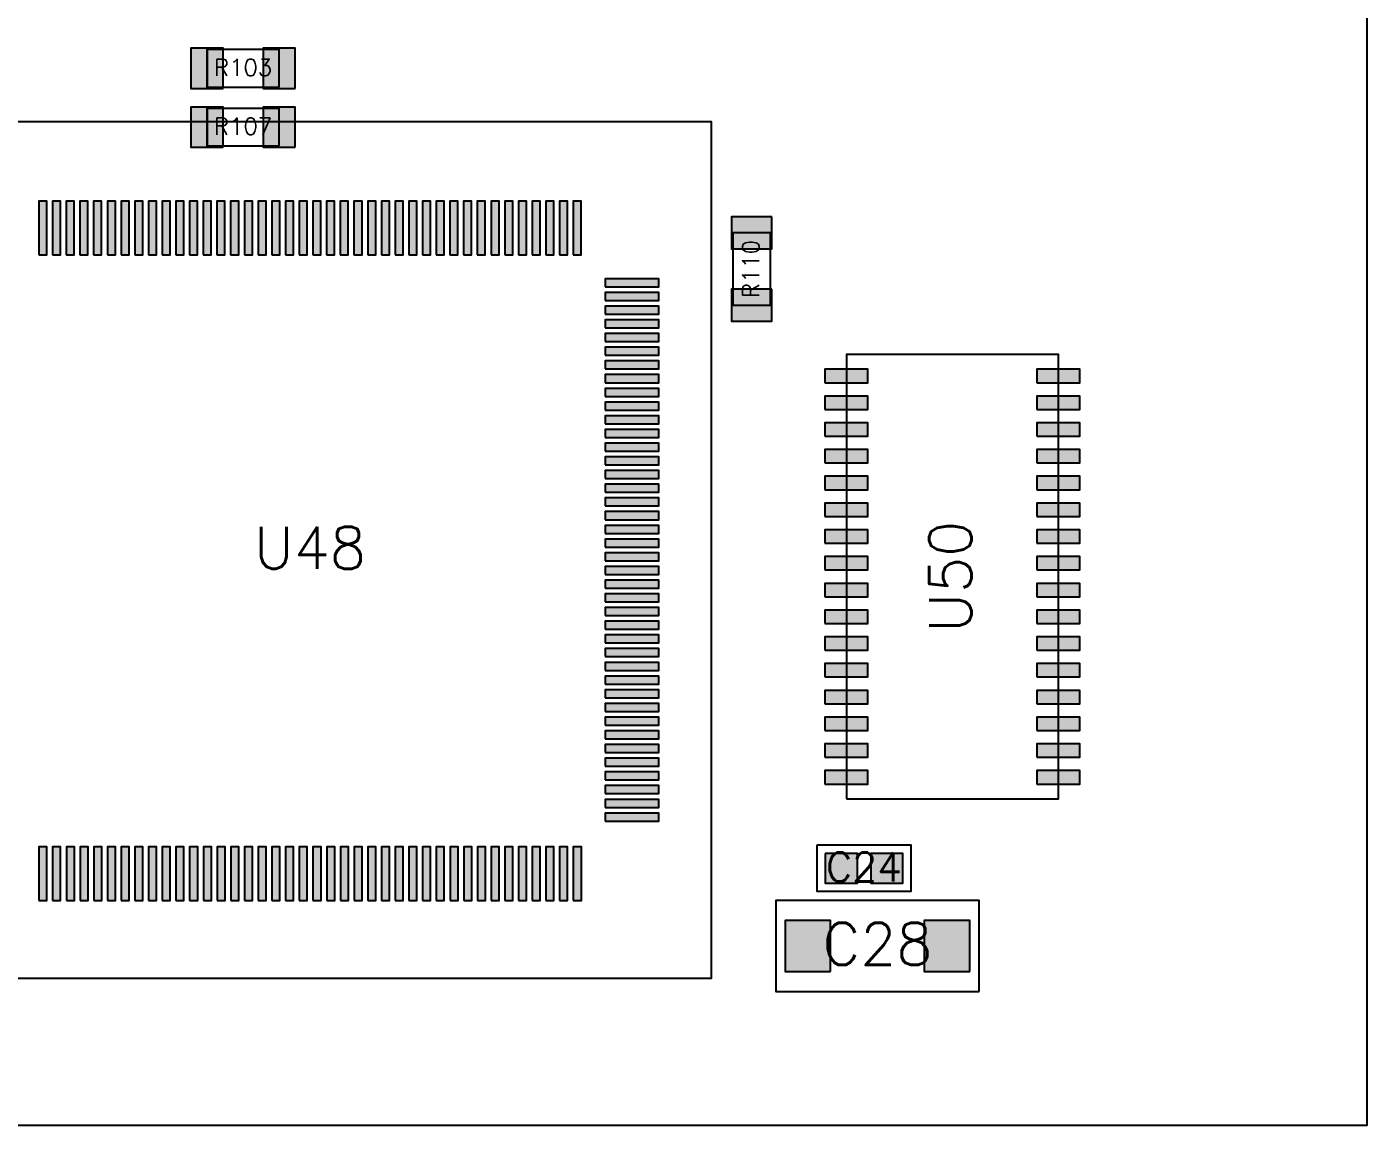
# Model space of a CAD drawing. Header units: millimetres. Extents: x 0 to 245, y 0 to 220.
# Drawn here: x 181.5 to 245.1, y 0 to 52.1 of the extents above; entities that cross this region are included whole.
import ezdxf

# ---------------------------------------------------------------- set-up
doc = ezdxf.new("R2010")
doc.units = ezdxf.units.MM
for name, color, linetype in [('Board', 255, 'Continuous'), ('PcbOutLine', 255, 'Continuous'), ('T_SMDOutline_InBom', 5, 'Continuous'), ('T_SMDText_InBom', 8, 'Continuous'), ('Top-InBomParts-SMD-0', 10, 'Continuous'), ('Top-InBomSMDPins-all', 5, 'Continuous'), ('Top-InBomSMDPinsPad-all', 5, 'Continuous')]:
    doc.layers.add(name, color=color, linetype=linetype)
doc.styles.get("Standard").update_dxf_attribs({"font": 'txt', "bigfont": 'gbcbig.shx'})

msp = doc.modelspace()

# ---------------------------------------------------------------- hatches: boundary and pattern name
at = {"layer": 'Top-InBomSMDPinsPad-all'}
for points in [[(190.8175, 49.2125), (190.8175, 51.1175), (189.2935, 51.1175), (189.2935, 49.2125), (190.8175, 49.2125)], [(194.2462, 49.2125), (194.2462, 51.1175), (192.7222, 51.1175), (192.7222, 49.2125), (194.2462, 49.2125)], [(190.8175, 46.4185), (190.8175, 48.3235), (189.2935, 48.3235), (189.2935, 46.4185), (190.8175, 46.4185)], [(194.2462, 46.4185), (194.2462, 48.3235), (192.7222, 48.3235), (192.7222, 46.4185), (194.2462, 46.4185)], [(182.0751, 41.3154), (182.4561, 41.3154), (182.4561, 43.8554), (182.0751, 43.8554), (182.0751, 41.3154)], [(182.7253, 41.3154), (183.1063, 41.3154), (183.1063, 43.8554), (182.7253, 43.8554), (182.7253, 41.3154)], [(183.3756, 41.3154), (183.7566, 41.3154), (183.7566, 43.8554), (183.3756, 43.8554), (183.3756, 41.3154)], [(184.0258, 41.3154), (184.4068, 41.3154), (184.4068, 43.8554), (184.0258, 43.8554), (184.0258, 41.3154)], [(184.676, 41.3154), (185.057, 41.3154), (185.057, 43.8554), (184.676, 43.8554), (184.676, 41.3154)], [(185.3263, 41.3154), (185.7073, 41.3154), (185.7073, 43.8554), (185.3263, 43.8554), (185.3263, 41.3154)], [(185.9765, 41.3154), (186.3575, 41.3154), (186.3575, 43.8554), (185.9765, 43.8554), (185.9765, 41.3154)], [(186.6268, 41.3154), (187.0078, 41.3154), (187.0078, 43.8554), (186.6268, 43.8554), (186.6268, 41.3154)], [(187.277, 41.3154), (187.658, 41.3154), (187.658, 43.8554), (187.277, 43.8554), (187.277, 41.3154)], [(187.9272, 41.3154), (188.3082, 41.3154), (188.3082, 43.8554), (187.9272, 43.8554), (187.9272, 41.3154)], [(188.5775, 41.3154), (188.9585, 41.3154), (188.9585, 43.8554), (188.5775, 43.8554), (188.5775, 41.3154)], [(189.2277, 41.3154), (189.6087, 41.3154), (189.6087, 43.8554), (189.2277, 43.8554), (189.2277, 41.3154)], [(189.878, 41.3154), (190.259, 41.3154), (190.259, 43.8554), (189.878, 43.8554), (189.878, 41.3154)], [(190.5282, 41.3154), (190.9092, 41.3154), (190.9092, 43.8554), (190.5282, 43.8554), (190.5282, 41.3154)], [(191.1784, 41.3154), (191.5594, 41.3154), (191.5594, 43.8554), (191.1784, 43.8554), (191.1784, 41.3154)], [(191.8287, 41.3154), (192.2097, 41.3154), (192.2097, 43.8554), (191.8287, 43.8554), (191.8287, 41.3154)], [(192.4789, 41.3154), (192.8599, 41.3154), (192.8599, 43.8554), (192.4789, 43.8554), (192.4789, 41.3154)], [(193.1292, 41.3154), (193.5102, 41.3154), (193.5102, 43.8554), (193.1292, 43.8554), (193.1292, 41.3154)], [(193.7794, 41.3154), (194.1604, 41.3154), (194.1604, 43.8554), (193.7794, 43.8554), (193.7794, 41.3154)], [(194.4296, 41.3154), (194.8106, 41.3154), (194.8106, 43.8554), (194.4296, 43.8554), (194.4296, 41.3154)], [(195.0794, 41.3154), (195.4604, 41.3154), (195.4604, 43.8554), (195.0794, 43.8554), (195.0794, 41.3154)], [(195.7296, 41.3154), (196.1106, 41.3154), (196.1106, 43.8554), (195.7296, 43.8554), (195.7296, 41.3154)], [(196.3798, 41.3154), (196.7608, 41.3154), (196.7608, 43.8554), (196.3798, 43.8554), (196.3798, 41.3154)], [(197.0301, 41.3154), (197.4111, 41.3154), (197.4111, 43.8554), (197.0301, 43.8554), (197.0301, 41.3154)], [(197.6803, 41.3154), (198.0613, 41.3154), (198.0613, 43.8554), (197.6803, 43.8554), (197.6803, 41.3154)], [(198.3306, 41.3154), (198.7116, 41.3154), (198.7116, 43.8554), (198.3306, 43.8554), (198.3306, 41.3154)], [(198.9808, 41.3154), (199.3618, 41.3154), (199.3618, 43.8554), (198.9808, 43.8554), (198.9808, 41.3154)], [(199.631, 41.3154), (200.012, 41.3154), (200.012, 43.8554), (199.631, 43.8554), (199.631, 41.3154)], [(200.2813, 41.3154), (200.6623, 41.3154), (200.6623, 43.8554), (200.2813, 43.8554), (200.2813, 41.3154)], [(200.9315, 41.3154), (201.3125, 41.3154), (201.3125, 43.8554), (200.9315, 43.8554), (200.9315, 41.3154)], [(201.5818, 41.3154), (201.9628, 41.3154), (201.9628, 43.8554), (201.5818, 43.8554), (201.5818, 41.3154)], [(202.232, 41.3154), (202.613, 41.3154), (202.613, 43.8554), (202.232, 43.8554), (202.232, 41.3154)], [(202.8822, 41.3154), (203.2632, 41.3154), (203.2632, 43.8554), (202.8822, 43.8554), (202.8822, 41.3154)], [(203.5325, 41.3154), (203.9135, 41.3154), (203.9135, 43.8554), (203.5325, 43.8554), (203.5325, 41.3154)], [(204.1827, 41.3154), (204.5637, 41.3154), (204.5637, 43.8554), (204.1827, 43.8554), (204.1827, 41.3154)], [(204.833, 41.3154), (205.214, 41.3154), (205.214, 43.8554), (204.833, 43.8554), (204.833, 41.3154)], [(205.4832, 41.3154), (205.8642, 41.3154), (205.8642, 43.8554), (205.4832, 43.8554), (205.4832, 41.3154)], [(206.1334, 41.3154), (206.5144, 41.3154), (206.5144, 43.8554), (206.1334, 43.8554), (206.1334, 41.3154)], [(206.7837, 41.3154), (207.1647, 41.3154), (207.1647, 43.8554), (206.7837, 43.8554), (206.7837, 41.3154)], [(207.4339, 41.3154), (207.8149, 41.3154), (207.8149, 43.8554), (207.4339, 43.8554), (207.4339, 41.3154)], [(216.8525, 43.1162), (214.9475, 43.1162), (214.9475, 41.5922), (216.8525, 41.5922), (216.8525, 43.1162)], [(208.9554, 39.7939), (211.4954, 39.7939), (211.4954, 40.1749), (208.9554, 40.1749), (208.9554, 39.7939)], [(208.9554, 39.1437), (211.4954, 39.1437), (211.4954, 39.5247), (208.9554, 39.5247), (208.9554, 39.1437)], [(216.8525, 39.6875), (214.9475, 39.6875), (214.9475, 38.1635), (216.8525, 38.1635), (216.8525, 39.6875)], [(208.9554, 38.4934), (211.4954, 38.4934), (211.4954, 38.8744), (208.9554, 38.8744), (208.9554, 38.4934)], [(208.9554, 37.8432), (211.4954, 37.8432), (211.4954, 38.2242), (208.9554, 38.2242), (208.9554, 37.8432)], [(208.9554, 37.193), (211.4954, 37.193), (211.4954, 37.574), (208.9554, 37.574), (208.9554, 37.193)], [(208.9554, 36.5427), (211.4954, 36.5427), (211.4954, 36.9237), (208.9554, 36.9237), (208.9554, 36.5427)], [(208.9554, 35.8925), (211.4954, 35.8925), (211.4954, 36.2735), (208.9554, 36.2735), (208.9554, 35.8925)], [(208.9554, 35.2422), (211.4954, 35.2422), (211.4954, 35.6232), (208.9554, 35.6232), (208.9554, 35.2422)], [(219.3801, 35.2422), (221.4121, 35.2422), (221.4121, 35.8772), (219.3801, 35.8772), (219.3801, 35.2422)], [(229.4379, 35.2422), (231.4699, 35.2422), (231.4699, 35.8772), (229.4379, 35.8772), (229.4379, 35.2422)], [(208.9554, 34.592), (211.4954, 34.592), (211.4954, 34.973), (208.9554, 34.973), (208.9554, 34.592)], [(219.3801, 33.9722), (221.4121, 33.9722), (221.4121, 34.6072), (219.3801, 34.6072), (219.3801, 33.9722)], [(229.4379, 33.9722), (231.4699, 33.9722), (231.4699, 34.6072), (229.4379, 34.6072), (229.4379, 33.9722)], [(208.9554, 33.9418), (211.4954, 33.9418), (211.4954, 34.3228), (208.9554, 34.3228), (208.9554, 33.9418)], [(208.9554, 33.2915), (211.4954, 33.2915), (211.4954, 33.6725), (208.9554, 33.6725), (208.9554, 33.2915)], [(219.3801, 32.7022), (221.4121, 32.7022), (221.4121, 33.3372), (219.3801, 33.3372), (219.3801, 32.7022)], [(229.4379, 32.7022), (231.4699, 32.7022), (231.4699, 33.3372), (229.4379, 33.3372), (229.4379, 32.7022)], [(208.9554, 32.6413), (211.4954, 32.6413), (211.4954, 33.0223), (208.9554, 33.0223), (208.9554, 32.6413)], [(208.9554, 31.991), (211.4954, 31.991), (211.4954, 32.372), (208.9554, 32.372), (208.9554, 31.991)], [(219.3801, 31.4322), (221.4121, 31.4322), (221.4121, 32.0672), (219.3801, 32.0672), (219.3801, 31.4322)], [(229.4379, 31.4322), (231.4699, 31.4322), (231.4699, 32.0672), (229.4379, 32.0672), (229.4379, 31.4322)], [(208.9554, 31.3408), (211.4954, 31.3408), (211.4954, 31.7218), (208.9554, 31.7218), (208.9554, 31.3408)], [(208.9554, 30.6906), (211.4954, 30.6906), (211.4954, 31.0716), (208.9554, 31.0716), (208.9554, 30.6906)], [(219.3801, 30.1622), (221.4121, 30.1622), (221.4121, 30.7972), (219.3801, 30.7972), (219.3801, 30.1622)], [(229.4379, 30.1622), (231.4699, 30.1622), (231.4699, 30.7972), (229.4379, 30.7972), (229.4379, 30.1622)], [(208.9554, 30.0403), (211.4954, 30.0403), (211.4954, 30.4213), (208.9554, 30.4213), (208.9554, 30.0403)], [(208.9554, 29.3901), (211.4954, 29.3901), (211.4954, 29.7711), (208.9554, 29.7711), (208.9554, 29.3901)], [(219.3801, 28.8922), (221.4121, 28.8922), (221.4121, 29.5272), (219.3801, 29.5272), (219.3801, 28.8922)], [(229.4379, 28.8922), (231.4699, 28.8922), (231.4699, 29.5272), (229.4379, 29.5272), (229.4379, 28.8922)], [(208.9554, 28.7398), (211.4954, 28.7398), (211.4954, 29.1208), (208.9554, 29.1208), (208.9554, 28.7398)], [(208.9554, 28.0896), (211.4954, 28.0896), (211.4954, 28.4706), (208.9554, 28.4706), (208.9554, 28.0896)], [(219.3801, 27.6222), (221.4121, 27.6222), (221.4121, 28.2572), (219.3801, 28.2572), (219.3801, 27.6222)], [(229.4379, 27.6222), (231.4699, 27.6222), (231.4699, 28.2572), (229.4379, 28.2572), (229.4379, 27.6222)], [(208.9554, 27.4394), (211.4954, 27.4394), (211.4954, 27.8204), (208.9554, 27.8204), (208.9554, 27.4394)], [(208.9554, 26.7896), (211.4954, 26.7896), (211.4954, 27.1706), (208.9554, 27.1706), (208.9554, 26.7896)], [(219.3801, 26.3522), (221.4121, 26.3522), (221.4121, 26.9872), (219.3801, 26.9872), (219.3801, 26.3522)], [(229.4379, 26.3522), (231.4699, 26.3522), (231.4699, 26.9872), (229.4379, 26.9872), (229.4379, 26.3522)], [(208.9554, 26.1394), (211.4954, 26.1394), (211.4954, 26.5204), (208.9554, 26.5204), (208.9554, 26.1394)], [(208.9554, 25.4892), (211.4954, 25.4892), (211.4954, 25.8702), (208.9554, 25.8702), (208.9554, 25.4892)], [(219.3801, 25.0828), (221.4121, 25.0828), (221.4121, 25.7178), (219.3801, 25.7178), (219.3801, 25.0828)], [(229.4379, 25.0828), (231.4699, 25.0828), (231.4699, 25.7178), (229.4379, 25.7178), (229.4379, 25.0828)], [(208.9554, 24.8389), (211.4954, 24.8389), (211.4954, 25.2199), (208.9554, 25.2199), (208.9554, 24.8389)], [(208.9554, 24.1887), (211.4954, 24.1887), (211.4954, 24.5697), (208.9554, 24.5697), (208.9554, 24.1887)], [(219.3801, 23.8128), (221.4121, 23.8128), (221.4121, 24.4478), (219.3801, 24.4478), (219.3801, 23.8128)], [(229.4379, 23.8128), (231.4699, 23.8128), (231.4699, 24.4478), (229.4379, 24.4478), (229.4379, 23.8128)], [(208.9554, 23.5384), (211.4954, 23.5384), (211.4954, 23.9194), (208.9554, 23.9194), (208.9554, 23.5384)], [(208.9554, 22.8882), (211.4954, 22.8882), (211.4954, 23.2692), (208.9554, 23.2692), (208.9554, 22.8882)], [(219.3801, 22.5428), (221.4121, 22.5428), (221.4121, 23.1778), (219.3801, 23.1778), (219.3801, 22.5428)], [(229.4379, 22.5428), (231.4699, 22.5428), (231.4699, 23.1778), (229.4379, 23.1778), (229.4379, 22.5428)], [(208.9554, 22.238), (211.4954, 22.238), (211.4954, 22.619), (208.9554, 22.619), (208.9554, 22.238)], [(208.9554, 21.5877), (211.4954, 21.5877), (211.4954, 21.9687), (208.9554, 21.9687), (208.9554, 21.5877)], [(219.3801, 21.2728), (221.4121, 21.2728), (221.4121, 21.9078), (219.3801, 21.9078), (219.3801, 21.2728)], [(229.4379, 21.2728), (231.4699, 21.2728), (231.4699, 21.9078), (229.4379, 21.9078), (229.4379, 21.2728)], [(208.9554, 20.9375), (211.4954, 20.9375), (211.4954, 21.3185), (208.9554, 21.3185), (208.9554, 20.9375)], [(208.9554, 20.2872), (211.4954, 20.2872), (211.4954, 20.6682), (208.9554, 20.6682), (208.9554, 20.2872)], [(219.3801, 20.0028), (221.4121, 20.0028), (221.4121, 20.6378), (219.3801, 20.6378), (219.3801, 20.0028)], [(229.4379, 20.0028), (231.4699, 20.0028), (231.4699, 20.6378), (229.4379, 20.6378), (229.4379, 20.0028)], [(208.9554, 19.637), (211.4954, 19.637), (211.4954, 20.018), (208.9554, 20.018), (208.9554, 19.637)], [(208.9554, 18.9868), (211.4954, 18.9868), (211.4954, 19.3678), (208.9554, 19.3678), (208.9554, 18.9868)], [(219.3801, 18.7328), (221.4121, 18.7328), (221.4121, 19.3678), (219.3801, 19.3678), (219.3801, 18.7328)], [(229.4379, 18.7328), (231.4699, 18.7328), (231.4699, 19.3678), (229.4379, 19.3678), (229.4379, 18.7328)], [(208.9554, 18.3365), (211.4954, 18.3365), (211.4954, 18.7175), (208.9554, 18.7175), (208.9554, 18.3365)], [(208.9554, 17.6863), (211.4954, 17.6863), (211.4954, 18.0673), (208.9554, 18.0673), (208.9554, 17.6863)], [(219.3801, 17.4628), (221.4121, 17.4628), (221.4121, 18.0978), (219.3801, 18.0978), (219.3801, 17.4628)], [(229.4379, 17.4628), (231.4699, 17.4628), (231.4699, 18.0978), (229.4379, 18.0978), (229.4379, 17.4628)], [(208.9554, 17.036), (211.4954, 17.036), (211.4954, 17.417), (208.9554, 17.417), (208.9554, 17.036)], [(208.9554, 16.3858), (211.4954, 16.3858), (211.4954, 16.7668), (208.9554, 16.7668), (208.9554, 16.3858)], [(219.3801, 16.1928), (221.4121, 16.1928), (221.4121, 16.8278), (219.3801, 16.8278), (219.3801, 16.1928)], [(229.4379, 16.1928), (231.4699, 16.1928), (231.4699, 16.8278), (229.4379, 16.8278), (229.4379, 16.1928)], [(208.9554, 15.7356), (211.4954, 15.7356), (211.4954, 16.1166), (208.9554, 16.1166), (208.9554, 15.7356)], [(208.9554, 15.0853), (211.4954, 15.0853), (211.4954, 15.4663), (208.9554, 15.4663), (208.9554, 15.0853)], [(208.9554, 14.4351), (211.4954, 14.4351), (211.4954, 14.8161), (208.9554, 14.8161), (208.9554, 14.4351)], [(182.0802, 10.6683), (182.4612, 10.6683), (182.4612, 13.2083), (182.0802, 13.2083), (182.0802, 10.6683)], [(182.7304, 10.6683), (183.1114, 10.6683), (183.1114, 13.2083), (182.7304, 13.2083), (182.7304, 10.6683)], [(183.3806, 10.6683), (183.7616, 10.6683), (183.7616, 13.2083), (183.3806, 13.2083), (183.3806, 10.6683)], [(184.0309, 10.6683), (184.4119, 10.6683), (184.4119, 13.2083), (184.0309, 13.2083), (184.0309, 10.6683)], [(184.6811, 10.6683), (185.0621, 10.6683), (185.0621, 13.2083), (184.6811, 13.2083), (184.6811, 10.6683)], [(185.3314, 10.6683), (185.7124, 10.6683), (185.7124, 13.2083), (185.3314, 13.2083), (185.3314, 10.6683)], [(185.9816, 10.6683), (186.3626, 10.6683), (186.3626, 13.2083), (185.9816, 13.2083), (185.9816, 10.6683)], [(186.6318, 10.6683), (187.0128, 10.6683), (187.0128, 13.2083), (186.6318, 13.2083), (186.6318, 10.6683)], [(187.2821, 10.6683), (187.6631, 10.6683), (187.6631, 13.2083), (187.2821, 13.2083), (187.2821, 10.6683)], [(187.9323, 10.6683), (188.3133, 10.6683), (188.3133, 13.2083), (187.9323, 13.2083), (187.9323, 10.6683)], [(188.5826, 10.6683), (188.9636, 10.6683), (188.9636, 13.2083), (188.5826, 13.2083), (188.5826, 10.6683)], [(189.2328, 10.6683), (189.6138, 10.6683), (189.6138, 13.2083), (189.2328, 13.2083), (189.2328, 10.6683)], [(189.883, 10.6683), (190.264, 10.6683), (190.264, 13.2083), (189.883, 13.2083), (189.883, 10.6683)], [(190.5333, 10.6683), (190.9143, 10.6683), (190.9143, 13.2083), (190.5333, 13.2083), (190.5333, 10.6683)], [(191.1835, 10.6683), (191.5645, 10.6683), (191.5645, 13.2083), (191.1835, 13.2083), (191.1835, 10.6683)], [(191.8338, 10.6683), (192.2148, 10.6683), (192.2148, 13.2083), (191.8338, 13.2083), (191.8338, 10.6683)], [(192.484, 10.6683), (192.865, 10.6683), (192.865, 13.2083), (192.484, 13.2083), (192.484, 10.6683)], [(193.1342, 10.6683), (193.5152, 10.6683), (193.5152, 13.2083), (193.1342, 13.2083), (193.1342, 10.6683)], [(193.7845, 10.6683), (194.1655, 10.6683), (194.1655, 13.2083), (193.7845, 13.2083), (193.7845, 10.6683)], [(194.4347, 10.6683), (194.8157, 10.6683), (194.8157, 13.2083), (194.4347, 13.2083), (194.4347, 10.6683)], [(195.0844, 10.6683), (195.4654, 10.6683), (195.4654, 13.2083), (195.0844, 13.2083), (195.0844, 10.6683)], [(195.7347, 10.6683), (196.1157, 10.6683), (196.1157, 13.2083), (195.7347, 13.2083), (195.7347, 10.6683)], [(196.3849, 10.6683), (196.7659, 10.6683), (196.7659, 13.2083), (196.3849, 13.2083), (196.3849, 10.6683)], [(197.0352, 10.6683), (197.4162, 10.6683), (197.4162, 13.2083), (197.0352, 13.2083), (197.0352, 10.6683)], [(197.6854, 10.6683), (198.0664, 10.6683), (198.0664, 13.2083), (197.6854, 13.2083), (197.6854, 10.6683)], [(198.3356, 10.6683), (198.7166, 10.6683), (198.7166, 13.2083), (198.3356, 13.2083), (198.3356, 10.6683)], [(198.9859, 10.6683), (199.3669, 10.6683), (199.3669, 13.2083), (198.9859, 13.2083), (198.9859, 10.6683)], [(199.6361, 10.6683), (200.0171, 10.6683), (200.0171, 13.2083), (199.6361, 13.2083), (199.6361, 10.6683)], [(200.2864, 10.6683), (200.6674, 10.6683), (200.6674, 13.2083), (200.2864, 13.2083), (200.2864, 10.6683)], [(200.9366, 10.6683), (201.3176, 10.6683), (201.3176, 13.2083), (200.9366, 13.2083), (200.9366, 10.6683)], [(201.5868, 10.6683), (201.9678, 10.6683), (201.9678, 13.2083), (201.5868, 13.2083), (201.5868, 10.6683)], [(202.2371, 10.6683), (202.6181, 10.6683), (202.6181, 13.2083), (202.2371, 13.2083), (202.2371, 10.6683)], [(202.8873, 10.6683), (203.2683, 10.6683), (203.2683, 13.2083), (202.8873, 13.2083), (202.8873, 10.6683)], [(203.5376, 10.6683), (203.9186, 10.6683), (203.9186, 13.2083), (203.5376, 13.2083), (203.5376, 10.6683)], [(204.1878, 10.6683), (204.5688, 10.6683), (204.5688, 13.2083), (204.1878, 13.2083), (204.1878, 10.6683)], [(204.838, 10.6683), (205.219, 10.6683), (205.219, 13.2083), (204.838, 13.2083), (204.838, 10.6683)], [(205.4883, 10.6683), (205.8693, 10.6683), (205.8693, 13.2083), (205.4883, 13.2083), (205.4883, 10.6683)], [(206.1385, 10.6683), (206.5195, 10.6683), (206.5195, 13.2083), (206.1385, 13.2083), (206.1385, 10.6683)], [(206.7888, 10.6683), (207.1698, 10.6683), (207.1698, 13.2083), (206.7888, 13.2083), (206.7888, 10.6683)], [(207.439, 10.6683), (207.82, 10.6683), (207.82, 13.2083), (207.439, 13.2083), (207.439, 10.6683)], [(219.3925, 12.8905), (219.3925, 11.4935), (220.9165, 11.4935), (220.9165, 12.8905), (219.3925, 12.8905)], [(221.5512, 12.8905), (221.5512, 11.4935), (223.0752, 11.4935), (223.0752, 12.8905), (221.5512, 12.8905)], [(219.6465, 7.3025), (219.6465, 9.7155), (217.4875, 9.7155), (217.4875, 7.3022), (219.6465, 7.3025)], [(226.2502, 7.3025), (226.2502, 9.7155), (224.0912, 9.7155), (224.0912, 7.3025), (226.2502, 7.3025)]]:
    msp.add_hatch(color=256, dxfattribs=at).paths.add_polyline_path(points, flags=0)

# ---------------------------------------------------------------- linework, layer by layer
at = {"layer": 'Board'}
msp.add_lwpolyline([(0, 0), (245.11, 0), (245.11, 219.71), (0, 219.71), (0, 0)], dxfattribs=at)
at = {"layer": 'PcbOutLine', "const_width": 0.000762}
for points in [[(245.1095, 219.7095), (245.1095, 0)], [(245.1095, 0), (0, 0)]]:
    msp.add_lwpolyline(points, dxfattribs=at)
at = {"layer": 'PcbOutLine', "const_width": 0.000381}
msp.add_lwpolyline([(245.1093, 0, 1), (245.1097, 0, 1)], format="xyb", close=True, dxfattribs=at)
msp.add_lwpolyline([(245.1093, 0, 1), (245.1097, 0, 1)], format="xyb", close=True, dxfattribs=at)
at = {"layer": 'T_SMDOutline_InBom'}
for points in [[(193.4842, 49.276), (193.4842, 51.054), (190.0555, 51.054), (190.0555, 49.276), (193.4842, 49.276)], [(193.4842, 46.482), (193.4842, 48.26), (190.0555, 48.26), (190.0555, 46.482), (193.4842, 46.482)], [(175.895, 6.985), (213.9947, 6.985), (213.9947, 47.6247), (175.895, 47.6247), (175.895, 6.985)], [(216.789, 42.3542), (215.011, 42.3542), (215.011, 38.9255), (216.789, 38.9255), (216.789, 42.3542)], [(220.3958, 15.494), (230.4539, 15.494), (230.4539, 36.5757), (220.3958, 36.5757), (220.3958, 15.494)], [(218.9988, 13.2842), (218.9988, 11.0998), (223.4689, 11.0998), (223.4689, 13.2842), (218.9988, 13.2842)], [(226.6947, 6.35), (226.6947, 10.668), (217.043, 10.668), (217.043, 6.3497), (226.6947, 6.35)]]:
    msp.add_lwpolyline(points, dxfattribs=at)
at = {"layer": 'Top-InBomParts-SMD-0'}
for points in [[(193.4842, 49.276), (193.4842, 51.054), (190.0552, 51.054), (190.0552, 49.276), (193.4842, 49.276)], [(193.4842, 46.482), (193.4842, 48.26), (190.0552, 48.26), (190.0552, 46.482), (193.4842, 46.482)], [(175.895, 6.985), (213.995, 6.985), (213.995, 47.625), (175.895, 47.625), (175.895, 6.985)], [(216.789, 42.3542), (215.011, 42.3542), (215.011, 38.9252), (216.789, 38.9252), (216.789, 42.3542)], [(220.3958, 15.494), (230.4542, 15.494), (230.4542, 36.576), (220.3958, 36.576), (220.3958, 15.494)], [(218.9988, 13.2842), (218.9988, 11.0998), (223.4692, 11.0998), (223.4692, 13.2842), (218.9988, 13.2842)], [(226.6947, 6.35), (226.6947, 10.668), (217.0427, 10.668), (217.0427, 6.3497), (226.6947, 6.35)]]:
    msp.add_lwpolyline(points, dxfattribs=at)
at = {"layer": 'Top-InBomSMDPins-all'}
for points in [[(190.8175, 49.2125), (190.8175, 51.1175), (189.2935, 51.1175), (189.2935, 49.2125), (190.8175, 49.2125)], [(194.2462, 49.2125), (194.2462, 51.1175), (192.7222, 51.1175), (192.7222, 49.2125), (194.2462, 49.2125)], [(190.8175, 46.4185), (190.8175, 48.3235), (189.2935, 48.3235), (189.2935, 46.4185), (190.8175, 46.4185)], [(194.2462, 46.4185), (194.2462, 48.3235), (192.7222, 48.3235), (192.7222, 46.4185), (194.2462, 46.4185)], [(182.0751, 41.3154), (182.4561, 41.3154), (182.4561, 43.8554), (182.0751, 43.8554), (182.0751, 41.3154)], [(182.7253, 41.3154), (183.1063, 41.3154), (183.1063, 43.8554), (182.7253, 43.8554), (182.7253, 41.3154)], [(183.3756, 41.3154), (183.7566, 41.3154), (183.7566, 43.8554), (183.3756, 43.8554), (183.3756, 41.3154)], [(184.0258, 41.3154), (184.4068, 41.3154), (184.4068, 43.8554), (184.0258, 43.8554), (184.0258, 41.3154)], [(184.676, 41.3154), (185.057, 41.3154), (185.057, 43.8554), (184.676, 43.8554), (184.676, 41.3154)], [(185.3263, 41.3154), (185.7073, 41.3154), (185.7073, 43.8554), (185.3263, 43.8554), (185.3263, 41.3154)], [(185.9765, 41.3154), (186.3575, 41.3154), (186.3575, 43.8554), (185.9765, 43.8554), (185.9765, 41.3154)], [(186.6268, 41.3154), (187.0078, 41.3154), (187.0078, 43.8554), (186.6268, 43.8554), (186.6268, 41.3154)], [(187.277, 41.3154), (187.658, 41.3154), (187.658, 43.8554), (187.277, 43.8554), (187.277, 41.3154)], [(187.9272, 41.3154), (188.3082, 41.3154), (188.3082, 43.8554), (187.9272, 43.8554), (187.9272, 41.3154)], [(188.5775, 41.3154), (188.9585, 41.3154), (188.9585, 43.8554), (188.5775, 43.8554), (188.5775, 41.3154)], [(189.2277, 41.3154), (189.6087, 41.3154), (189.6087, 43.8554), (189.2277, 43.8554), (189.2277, 41.3154)], [(189.878, 41.3154), (190.259, 41.3154), (190.259, 43.8554), (189.878, 43.8554), (189.878, 41.3154)], [(190.5282, 41.3154), (190.9092, 41.3154), (190.9092, 43.8554), (190.5282, 43.8554), (190.5282, 41.3154)], [(191.1784, 41.3154), (191.5594, 41.3154), (191.5594, 43.8554), (191.1784, 43.8554), (191.1784, 41.3154)], [(191.8287, 41.3154), (192.2097, 41.3154), (192.2097, 43.8554), (191.8287, 43.8554), (191.8287, 41.3154)], [(192.4789, 41.3154), (192.8599, 41.3154), (192.8599, 43.8554), (192.4789, 43.8554), (192.4789, 41.3154)], [(193.1292, 41.3154), (193.5102, 41.3154), (193.5102, 43.8554), (193.1292, 43.8554), (193.1292, 41.3154)], [(193.7794, 41.3154), (194.1604, 41.3154), (194.1604, 43.8554), (193.7794, 43.8554), (193.7794, 41.3154)], [(194.4296, 41.3154), (194.8106, 41.3154), (194.8106, 43.8554), (194.4296, 43.8554), (194.4296, 41.3154)], [(195.0794, 41.3154), (195.4604, 41.3154), (195.4604, 43.8554), (195.0794, 43.8554), (195.0794, 41.3154)], [(195.7296, 41.3154), (196.1106, 41.3154), (196.1106, 43.8554), (195.7296, 43.8554), (195.7296, 41.3154)], [(196.3798, 41.3154), (196.7608, 41.3154), (196.7608, 43.8554), (196.3798, 43.8554), (196.3798, 41.3154)], [(197.0301, 41.3154), (197.4111, 41.3154), (197.4111, 43.8554), (197.0301, 43.8554), (197.0301, 41.3154)], [(197.6803, 41.3154), (198.0613, 41.3154), (198.0613, 43.8554), (197.6803, 43.8554), (197.6803, 41.3154)], [(198.3306, 41.3154), (198.7116, 41.3154), (198.7116, 43.8554), (198.3306, 43.8554), (198.3306, 41.3154)], [(198.9808, 41.3154), (199.3618, 41.3154), (199.3618, 43.8554), (198.9808, 43.8554), (198.9808, 41.3154)], [(199.631, 41.3154), (200.012, 41.3154), (200.012, 43.8554), (199.631, 43.8554), (199.631, 41.3154)], [(200.2813, 41.3154), (200.6623, 41.3154), (200.6623, 43.8554), (200.2813, 43.8554), (200.2813, 41.3154)], [(200.9315, 41.3154), (201.3125, 41.3154), (201.3125, 43.8554), (200.9315, 43.8554), (200.9315, 41.3154)], [(201.5818, 41.3154), (201.9628, 41.3154), (201.9628, 43.8554), (201.5818, 43.8554), (201.5818, 41.3154)], [(202.232, 41.3154), (202.613, 41.3154), (202.613, 43.8554), (202.232, 43.8554), (202.232, 41.3154)], [(202.8822, 41.3154), (203.2632, 41.3154), (203.2632, 43.8554), (202.8822, 43.8554), (202.8822, 41.3154)], [(203.5325, 41.3154), (203.9135, 41.3154), (203.9135, 43.8554), (203.5325, 43.8554), (203.5325, 41.3154)], [(204.1827, 41.3154), (204.5637, 41.3154), (204.5637, 43.8554), (204.1827, 43.8554), (204.1827, 41.3154)], [(204.833, 41.3154), (205.214, 41.3154), (205.214, 43.8554), (204.833, 43.8554), (204.833, 41.3154)], [(205.4832, 41.3154), (205.8642, 41.3154), (205.8642, 43.8554), (205.4832, 43.8554), (205.4832, 41.3154)], [(206.1334, 41.3154), (206.5144, 41.3154), (206.5144, 43.8554), (206.1334, 43.8554), (206.1334, 41.3154)], [(206.7837, 41.3154), (207.1647, 41.3154), (207.1647, 43.8554), (206.7837, 43.8554), (206.7837, 41.3154)], [(207.4339, 41.3154), (207.8149, 41.3154), (207.8149, 43.8554), (207.4339, 43.8554), (207.4339, 41.3154)], [(216.8525, 43.1162), (214.9475, 43.1162), (214.9475, 41.5922), (216.8525, 41.5922), (216.8525, 43.1162)], [(208.9554, 39.7939), (211.4954, 39.7939), (211.4954, 40.1749), (208.9554, 40.1749), (208.9554, 39.7939)], [(208.9554, 39.1437), (211.4954, 39.1437), (211.4954, 39.5247), (208.9554, 39.5247), (208.9554, 39.1437)], [(216.8525, 39.6875), (214.9475, 39.6875), (214.9475, 38.1635), (216.8525, 38.1635), (216.8525, 39.6875)], [(208.9554, 38.4934), (211.4954, 38.4934), (211.4954, 38.8744), (208.9554, 38.8744), (208.9554, 38.4934)], [(208.9554, 37.8432), (211.4954, 37.8432), (211.4954, 38.2242), (208.9554, 38.2242), (208.9554, 37.8432)], [(208.9554, 37.193), (211.4954, 37.193), (211.4954, 37.574), (208.9554, 37.574), (208.9554, 37.193)], [(208.9554, 36.5427), (211.4954, 36.5427), (211.4954, 36.9237), (208.9554, 36.9237), (208.9554, 36.5427)], [(208.9554, 35.8925), (211.4954, 35.8925), (211.4954, 36.2735), (208.9554, 36.2735), (208.9554, 35.8925)], [(208.9554, 35.2422), (211.4954, 35.2422), (211.4954, 35.6232), (208.9554, 35.6232), (208.9554, 35.2422)], [(219.3801, 35.2422), (221.4121, 35.2422), (221.4121, 35.8772), (219.3801, 35.8772), (219.3801, 35.2422)], [(229.4379, 35.2422), (231.4699, 35.2422), (231.4699, 35.8772), (229.4379, 35.8772), (229.4379, 35.2422)], [(208.9554, 34.592), (211.4954, 34.592), (211.4954, 34.973), (208.9554, 34.973), (208.9554, 34.592)], [(219.3801, 33.9722), (221.4121, 33.9722), (221.4121, 34.6072), (219.3801, 34.6072), (219.3801, 33.9722)], [(229.4379, 33.9722), (231.4699, 33.9722), (231.4699, 34.6072), (229.4379, 34.6072), (229.4379, 33.9722)], [(208.9554, 33.9418), (211.4954, 33.9418), (211.4954, 34.3228), (208.9554, 34.3228), (208.9554, 33.9418)], [(208.9554, 33.2915), (211.4954, 33.2915), (211.4954, 33.6725), (208.9554, 33.6725), (208.9554, 33.2915)], [(219.3801, 32.7022), (221.4121, 32.7022), (221.4121, 33.3372), (219.3801, 33.3372), (219.3801, 32.7022)], [(229.4379, 32.7022), (231.4699, 32.7022), (231.4699, 33.3372), (229.4379, 33.3372), (229.4379, 32.7022)], [(208.9554, 32.6413), (211.4954, 32.6413), (211.4954, 33.0223), (208.9554, 33.0223), (208.9554, 32.6413)], [(208.9554, 31.991), (211.4954, 31.991), (211.4954, 32.372), (208.9554, 32.372), (208.9554, 31.991)], [(219.3801, 31.4322), (221.4121, 31.4322), (221.4121, 32.0672), (219.3801, 32.0672), (219.3801, 31.4322)], [(229.4379, 31.4322), (231.4699, 31.4322), (231.4699, 32.0672), (229.4379, 32.0672), (229.4379, 31.4322)], [(208.9554, 31.3408), (211.4954, 31.3408), (211.4954, 31.7218), (208.9554, 31.7218), (208.9554, 31.3408)], [(208.9554, 30.6906), (211.4954, 30.6906), (211.4954, 31.0716), (208.9554, 31.0716), (208.9554, 30.6906)], [(219.3801, 30.1622), (221.4121, 30.1622), (221.4121, 30.7972), (219.3801, 30.7972), (219.3801, 30.1622)], [(229.4379, 30.1622), (231.4699, 30.1622), (231.4699, 30.7972), (229.4379, 30.7972), (229.4379, 30.1622)], [(208.9554, 30.0403), (211.4954, 30.0403), (211.4954, 30.4213), (208.9554, 30.4213), (208.9554, 30.0403)], [(208.9554, 29.3901), (211.4954, 29.3901), (211.4954, 29.7711), (208.9554, 29.7711), (208.9554, 29.3901)], [(219.3801, 28.8922), (221.4121, 28.8922), (221.4121, 29.5272), (219.3801, 29.5272), (219.3801, 28.8922)], [(229.4379, 28.8922), (231.4699, 28.8922), (231.4699, 29.5272), (229.4379, 29.5272), (229.4379, 28.8922)], [(208.9554, 28.7398), (211.4954, 28.7398), (211.4954, 29.1208), (208.9554, 29.1208), (208.9554, 28.7398)], [(208.9554, 28.0896), (211.4954, 28.0896), (211.4954, 28.4706), (208.9554, 28.4706), (208.9554, 28.0896)], [(219.3801, 27.6222), (221.4121, 27.6222), (221.4121, 28.2572), (219.3801, 28.2572), (219.3801, 27.6222)], [(229.4379, 27.6222), (231.4699, 27.6222), (231.4699, 28.2572), (229.4379, 28.2572), (229.4379, 27.6222)], [(208.9554, 27.4394), (211.4954, 27.4394), (211.4954, 27.8204), (208.9554, 27.8204), (208.9554, 27.4394)], [(208.9554, 26.7896), (211.4954, 26.7896), (211.4954, 27.1706), (208.9554, 27.1706), (208.9554, 26.7896)], [(219.3801, 26.3522), (221.4121, 26.3522), (221.4121, 26.9872), (219.3801, 26.9872), (219.3801, 26.3522)], [(229.4379, 26.3522), (231.4699, 26.3522), (231.4699, 26.9872), (229.4379, 26.9872), (229.4379, 26.3522)], [(208.9554, 26.1394), (211.4954, 26.1394), (211.4954, 26.5204), (208.9554, 26.5204), (208.9554, 26.1394)], [(208.9554, 25.4892), (211.4954, 25.4892), (211.4954, 25.8702), (208.9554, 25.8702), (208.9554, 25.4892)], [(219.3801, 25.0828), (221.4121, 25.0828), (221.4121, 25.7178), (219.3801, 25.7178), (219.3801, 25.0828)], [(229.4379, 25.0828), (231.4699, 25.0828), (231.4699, 25.7178), (229.4379, 25.7178), (229.4379, 25.0828)], [(208.9554, 24.8389), (211.4954, 24.8389), (211.4954, 25.2199), (208.9554, 25.2199), (208.9554, 24.8389)], [(208.9554, 24.1887), (211.4954, 24.1887), (211.4954, 24.5697), (208.9554, 24.5697), (208.9554, 24.1887)], [(219.3801, 23.8128), (221.4121, 23.8128), (221.4121, 24.4478), (219.3801, 24.4478), (219.3801, 23.8128)], [(229.4379, 23.8128), (231.4699, 23.8128), (231.4699, 24.4478), (229.4379, 24.4478), (229.4379, 23.8128)], [(208.9554, 23.5384), (211.4954, 23.5384), (211.4954, 23.9194), (208.9554, 23.9194), (208.9554, 23.5384)], [(208.9554, 22.8882), (211.4954, 22.8882), (211.4954, 23.2692), (208.9554, 23.2692), (208.9554, 22.8882)], [(219.3801, 22.5428), (221.4121, 22.5428), (221.4121, 23.1778), (219.3801, 23.1778), (219.3801, 22.5428)], [(229.4379, 22.5428), (231.4699, 22.5428), (231.4699, 23.1778), (229.4379, 23.1778), (229.4379, 22.5428)], [(208.9554, 22.238), (211.4954, 22.238), (211.4954, 22.619), (208.9554, 22.619), (208.9554, 22.238)], [(208.9554, 21.5877), (211.4954, 21.5877), (211.4954, 21.9687), (208.9554, 21.9687), (208.9554, 21.5877)], [(219.3801, 21.2728), (221.4121, 21.2728), (221.4121, 21.9078), (219.3801, 21.9078), (219.3801, 21.2728)], [(229.4379, 21.2728), (231.4699, 21.2728), (231.4699, 21.9078), (229.4379, 21.9078), (229.4379, 21.2728)], [(208.9554, 20.9375), (211.4954, 20.9375), (211.4954, 21.3185), (208.9554, 21.3185), (208.9554, 20.9375)], [(208.9554, 20.2872), (211.4954, 20.2872), (211.4954, 20.6682), (208.9554, 20.6682), (208.9554, 20.2872)], [(219.3801, 20.0028), (221.4121, 20.0028), (221.4121, 20.6378), (219.3801, 20.6378), (219.3801, 20.0028)], [(229.4379, 20.0028), (231.4699, 20.0028), (231.4699, 20.6378), (229.4379, 20.6378), (229.4379, 20.0028)], [(208.9554, 19.637), (211.4954, 19.637), (211.4954, 20.018), (208.9554, 20.018), (208.9554, 19.637)], [(208.9554, 18.9868), (211.4954, 18.9868), (211.4954, 19.3678), (208.9554, 19.3678), (208.9554, 18.9868)], [(219.3801, 18.7328), (221.4121, 18.7328), (221.4121, 19.3678), (219.3801, 19.3678), (219.3801, 18.7328)], [(229.4379, 18.7328), (231.4699, 18.7328), (231.4699, 19.3678), (229.4379, 19.3678), (229.4379, 18.7328)], [(208.9554, 18.3365), (211.4954, 18.3365), (211.4954, 18.7175), (208.9554, 18.7175), (208.9554, 18.3365)], [(208.9554, 17.6863), (211.4954, 17.6863), (211.4954, 18.0673), (208.9554, 18.0673), (208.9554, 17.6863)], [(219.3801, 17.4628), (221.4121, 17.4628), (221.4121, 18.0978), (219.3801, 18.0978), (219.3801, 17.4628)], [(229.4379, 17.4628), (231.4699, 17.4628), (231.4699, 18.0978), (229.4379, 18.0978), (229.4379, 17.4628)], [(208.9554, 17.036), (211.4954, 17.036), (211.4954, 17.417), (208.9554, 17.417), (208.9554, 17.036)], [(208.9554, 16.3858), (211.4954, 16.3858), (211.4954, 16.7668), (208.9554, 16.7668), (208.9554, 16.3858)], [(219.3801, 16.1928), (221.4121, 16.1928), (221.4121, 16.8278), (219.3801, 16.8278), (219.3801, 16.1928)], [(229.4379, 16.1928), (231.4699, 16.1928), (231.4699, 16.8278), (229.4379, 16.8278), (229.4379, 16.1928)], [(208.9554, 15.7356), (211.4954, 15.7356), (211.4954, 16.1166), (208.9554, 16.1166), (208.9554, 15.7356)], [(208.9554, 15.0853), (211.4954, 15.0853), (211.4954, 15.4663), (208.9554, 15.4663), (208.9554, 15.0853)], [(208.9554, 14.4351), (211.4954, 14.4351), (211.4954, 14.8161), (208.9554, 14.8161), (208.9554, 14.4351)], [(182.0802, 10.6683), (182.4612, 10.6683), (182.4612, 13.2083), (182.0802, 13.2083), (182.0802, 10.6683)], [(182.7304, 10.6683), (183.1114, 10.6683), (183.1114, 13.2083), (182.7304, 13.2083), (182.7304, 10.6683)], [(183.3806, 10.6683), (183.7616, 10.6683), (183.7616, 13.2083), (183.3806, 13.2083), (183.3806, 10.6683)], [(184.0309, 10.6683), (184.4119, 10.6683), (184.4119, 13.2083), (184.0309, 13.2083), (184.0309, 10.6683)], [(184.6811, 10.6683), (185.0621, 10.6683), (185.0621, 13.2083), (184.6811, 13.2083), (184.6811, 10.6683)], [(185.3314, 10.6683), (185.7124, 10.6683), (185.7124, 13.2083), (185.3314, 13.2083), (185.3314, 10.6683)], [(185.9816, 10.6683), (186.3626, 10.6683), (186.3626, 13.2083), (185.9816, 13.2083), (185.9816, 10.6683)], [(186.6318, 10.6683), (187.0128, 10.6683), (187.0128, 13.2083), (186.6318, 13.2083), (186.6318, 10.6683)], [(187.2821, 10.6683), (187.6631, 10.6683), (187.6631, 13.2083), (187.2821, 13.2083), (187.2821, 10.6683)], [(187.9323, 10.6683), (188.3133, 10.6683), (188.3133, 13.2083), (187.9323, 13.2083), (187.9323, 10.6683)], [(188.5826, 10.6683), (188.9636, 10.6683), (188.9636, 13.2083), (188.5826, 13.2083), (188.5826, 10.6683)], [(189.2328, 10.6683), (189.6138, 10.6683), (189.6138, 13.2083), (189.2328, 13.2083), (189.2328, 10.6683)], [(189.883, 10.6683), (190.264, 10.6683), (190.264, 13.2083), (189.883, 13.2083), (189.883, 10.6683)], [(190.5333, 10.6683), (190.9143, 10.6683), (190.9143, 13.2083), (190.5333, 13.2083), (190.5333, 10.6683)], [(191.1835, 10.6683), (191.5645, 10.6683), (191.5645, 13.2083), (191.1835, 13.2083), (191.1835, 10.6683)], [(191.8338, 10.6683), (192.2148, 10.6683), (192.2148, 13.2083), (191.8338, 13.2083), (191.8338, 10.6683)], [(192.484, 10.6683), (192.865, 10.6683), (192.865, 13.2083), (192.484, 13.2083), (192.484, 10.6683)], [(193.1342, 10.6683), (193.5152, 10.6683), (193.5152, 13.2083), (193.1342, 13.2083), (193.1342, 10.6683)], [(193.7845, 10.6683), (194.1655, 10.6683), (194.1655, 13.2083), (193.7845, 13.2083), (193.7845, 10.6683)], [(194.4347, 10.6683), (194.8157, 10.6683), (194.8157, 13.2083), (194.4347, 13.2083), (194.4347, 10.6683)], [(195.0844, 10.6683), (195.4654, 10.6683), (195.4654, 13.2083), (195.0844, 13.2083), (195.0844, 10.6683)], [(195.7347, 10.6683), (196.1157, 10.6683), (196.1157, 13.2083), (195.7347, 13.2083), (195.7347, 10.6683)], [(196.3849, 10.6683), (196.7659, 10.6683), (196.7659, 13.2083), (196.3849, 13.2083), (196.3849, 10.6683)], [(197.0352, 10.6683), (197.4162, 10.6683), (197.4162, 13.2083), (197.0352, 13.2083), (197.0352, 10.6683)], [(197.6854, 10.6683), (198.0664, 10.6683), (198.0664, 13.2083), (197.6854, 13.2083), (197.6854, 10.6683)], [(198.3356, 10.6683), (198.7166, 10.6683), (198.7166, 13.2083), (198.3356, 13.2083), (198.3356, 10.6683)], [(198.9859, 10.6683), (199.3669, 10.6683), (199.3669, 13.2083), (198.9859, 13.2083), (198.9859, 10.6683)], [(199.6361, 10.6683), (200.0171, 10.6683), (200.0171, 13.2083), (199.6361, 13.2083), (199.6361, 10.6683)], [(200.2864, 10.6683), (200.6674, 10.6683), (200.6674, 13.2083), (200.2864, 13.2083), (200.2864, 10.6683)], [(200.9366, 10.6683), (201.3176, 10.6683), (201.3176, 13.2083), (200.9366, 13.2083), (200.9366, 10.6683)], [(201.5868, 10.6683), (201.9678, 10.6683), (201.9678, 13.2083), (201.5868, 13.2083), (201.5868, 10.6683)], [(202.2371, 10.6683), (202.6181, 10.6683), (202.6181, 13.2083), (202.2371, 13.2083), (202.2371, 10.6683)], [(202.8873, 10.6683), (203.2683, 10.6683), (203.2683, 13.2083), (202.8873, 13.2083), (202.8873, 10.6683)], [(203.5376, 10.6683), (203.9186, 10.6683), (203.9186, 13.2083), (203.5376, 13.2083), (203.5376, 10.6683)], [(204.1878, 10.6683), (204.5688, 10.6683), (204.5688, 13.2083), (204.1878, 13.2083), (204.1878, 10.6683)], [(204.838, 10.6683), (205.219, 10.6683), (205.219, 13.2083), (204.838, 13.2083), (204.838, 10.6683)], [(205.4883, 10.6683), (205.8693, 10.6683), (205.8693, 13.2083), (205.4883, 13.2083), (205.4883, 10.6683)], [(206.1385, 10.6683), (206.5195, 10.6683), (206.5195, 13.2083), (206.1385, 13.2083), (206.1385, 10.6683)], [(206.7888, 10.6683), (207.1698, 10.6683), (207.1698, 13.2083), (206.7888, 13.2083), (206.7888, 10.6683)], [(207.439, 10.6683), (207.82, 10.6683), (207.82, 13.2083), (207.439, 13.2083), (207.439, 10.6683)], [(219.3925, 12.8905), (219.3925, 11.4935), (220.9165, 11.4935), (220.9165, 12.8905), (219.3925, 12.8905)], [(221.5512, 12.8905), (221.5512, 11.4935), (223.0752, 11.4935), (223.0752, 12.8905), (221.5512, 12.8905)], [(219.6465, 7.3025), (219.6465, 9.7155), (217.4875, 9.7155), (217.4875, 7.3022), (219.6465, 7.3025)], [(226.2502, 7.3025), (226.2502, 9.7155), (224.0912, 9.7155), (224.0912, 7.3025), (226.2502, 7.3025)]]:
    msp.add_lwpolyline(points, dxfattribs=at)

# ---------------------------------------------------------------- texts
at = {"layer": 'T_SMDText_InBom', "attachment_point": 5}
for s, insert, char_height, width in [('R103', (191.7697, 50.2031, 1), 0.79367, 3.174663), ('R107', (191.7697, 47.4091, 1), 0.79367, 3.174663), ('U48', (194.945, 27.4008, 1), 2, 5.999991), ('C24', (221.234, 12.258, 1), 1.37973, 4.139186), ('C28', (221.8687, 8.6048, 1), 2, 5.999991)]:
    msp.add_mtext(s, dxfattribs=dict(at, insert=insert, char_height=char_height, width=width))
at = {"layer": 'T_SMDText_InBom', "attachment_point": 5, "rotation": 90}
for s, insert, char_height, width in [('R110', (215.8619, 40.6397, 1), 0.79367, 3.174663), ('U50', (225.329, 26.035, 1), 2, 5.999991)]:
    msp.add_mtext(s, dxfattribs=dict(at, insert=insert, char_height=char_height, width=width))

doc.saveas('drawing.dxf')
